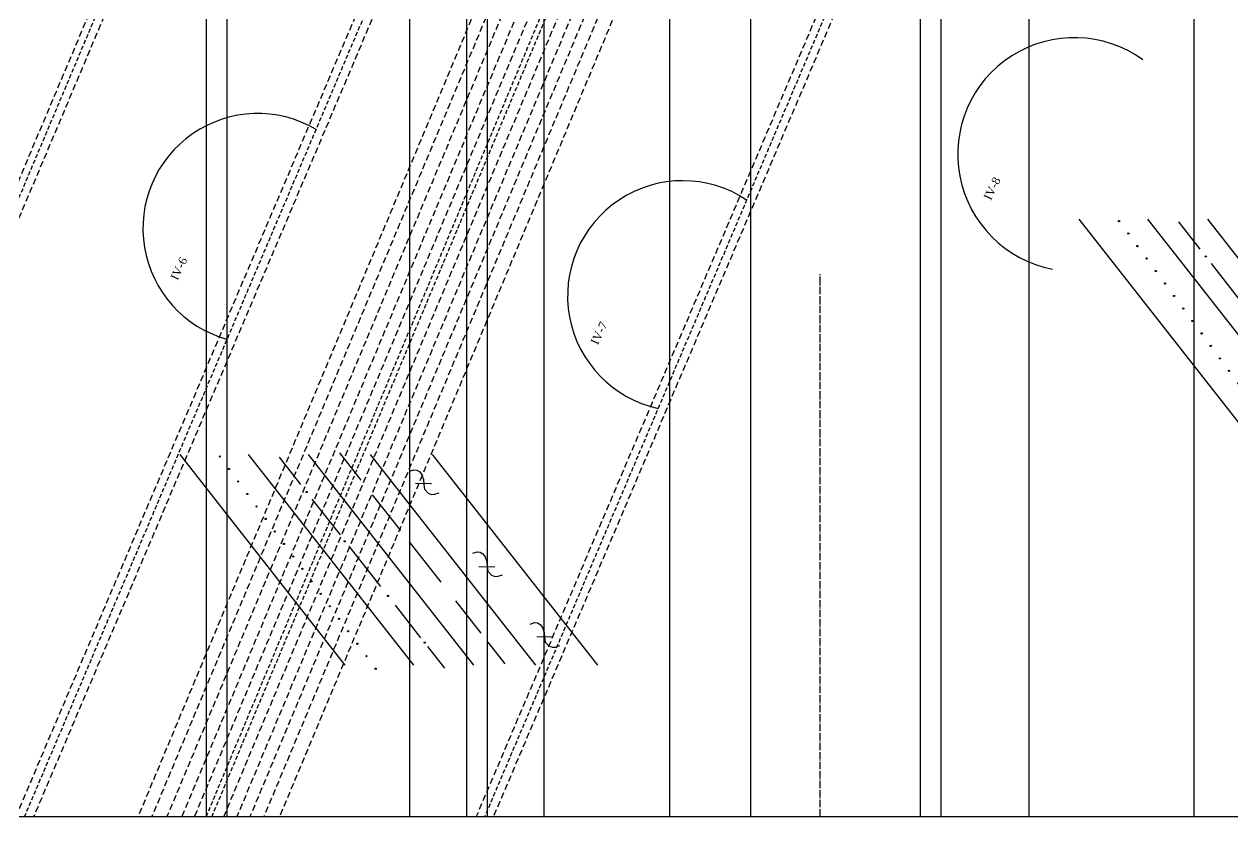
# Model space of a CAD drawing. Header units: inches. Extents: x 444671 to 463716, y 1783086 to 1794968.
# Drawn here: x 446886 to 447471, y 1787038 to 1787422 of the extents above; entities that cross this region are included whole.
import ezdxf

# ---------------------------------------------------------------- set-up
doc = ezdxf.new("R2010")
doc.units = ezdxf.units.IN
doc.header["$MEASUREMENT"] = 0
doc.linetypes.add('ACAD_ISO04W100', pattern=[30, 24, -3, 0, -3])
doc.linetypes.add('HIDDEN', pattern=[0.375, 0.25, -0.125])
for name, color, linetype in [('Dc', 10, 'Continuous'), ('Dchat', 33, 'Continuous'), ('Dong', 252, 'HIDDEN'), ('Khung_bang', 140, 'Continuous'), ('Text', 3, 'Continuous'), ('Thachhoc', 125, 'Continuous'), ('Tim', 1, 'ACAD_ISO04W100')]:
    doc.layers.add(name, color=color, linetype=linetype)
doc.layers.add('dgay', color=1, linetype='Continuous', lineweight=25)

# ---------------------------------------------------------------- blocks, each defined once
blk = doc.blocks.new('h2')
at = {"layer": 'Thachhoc'}
for points in [[(-26.21, 52.72), (-15.88, 39.54)], [(-103.57, 51.93), (-23.53, -50.15)], [(-70.36, 51.93), (9.68, -50.15)], [(-55.41, 50.6), (-45.08, 37.43)], [(-41.38, 51.93), (38.66, -50.15)], [(-11.31, 51.93), (68.73, -50.15)], [(18.76, 51.93), (98.8, -50.15)], [(7.73, 43.87), (9.88, 44.55), (11.24, 44.4), (12.66, 43.59), (13.75, 42.15), (14.46, 39.83), (14.64, 37.35), (15.06, 35.18), (16.79, 33.27), (18.4, 32.64), (20.03, 32.75), (22.14, 33.41)], [(10.67, 38.02), (18.38, 37.86)], [(-39.55, 30.37), (-25.9, 12.97)], [(-10.35, 32.49), (3.3, 15.09)], [(-21.68, 7.58), (-6.28, -12.06)], [(7.52, 9.7), (22.92, -9.94)], [(38.37, 4.16), (40.52, 4.84), (41.88, 4.69), (43.3, 3.88), (44.39, 2.44), (45.1, 0.12), (45.28, -2.36), (45.7, -4.53), (47.43, -6.44), (49.04, -7.06), (50.67, -6.96), (52.78, -6.3)], [(41.35, -2.25), (49.06, -2.41)], [(0.81, -21.1), (13.09, -36.76)], [(30.01, -18.98), (42.29, -34.64)], [(66.14, -30.16), (68.29, -29.49), (69.64, -29.64), (71.06, -30.44), (72.16, -31.89), (72.87, -34.21), (73.05, -36.68), (73.47, -38.86), (75.19, -40.76), (76.81, -41.39), (78.44, -41.29), (80.55, -40.62)], [(45.65, -38.92), (53.83, -49.36)], [(69.4, -36.2), (77.11, -36.36)], [(16.44, -41.04), (24.63, -51.48)]]:
    blk.add_lwpolyline(points, dxfattribs=at)
for centre in [(-84.14, 50.96), (-79.7, 44.92), (-75.26, 38.87), (-70.82, 32.83), (-42.13, 33.77), (-66.38, 26.78), (-61.94, 20.74), (-57.5, 14.69), (-53.06, 8.65), (-23.7, 9.9), (-48.62, 2.6), (-44.18, -3.44), (-39.74, -9.49), (-35.3, -15.53), (-2.71, -16.55), (-30.87, -21.58), (-26.43, -27.62), (-21.99, -33.66), (-17.55, -39.71), (15.09, -39.16), (-13.11, -45.75), (-8.67, -51.8)]:
    blk.add_circle(centre, 0.297, dxfattribs=at)

msp = doc.modelspace()

# ---------------------------------------------------------------- linework, layer by layer
at = {"layer": 'Dchat', "color": 14}
for centre, radius, start, end in [((447394.451, 1787359.0787), 56.5339, 54.1544907, 259.1976526), ((446998.879, 1787323.1816), 55.6768, 59.5851576, 254.4279386), ((447204.7395, 1787290.526), 55.8018, 56.3295304, 257.6189084)]:
    msp.add_arc(centre, radius, start, end, dxfattribs=at)
at = {"layer": 'dgay', "color": 8, "linetype": 'HIDDEN', "ltscale": 8}
for points in [[(447223.3217, 1787635.1635), (446973.8152, 1787038.3548)], [(447226.0382, 1787635.0715), (446976.5702, 1787038.3548)], [(447134.894, 1787625.3043), (446885.8278, 1787038.3548)], [(447134.894, 1787625.3043), (446885.8278, 1787038.3548)], [(447357.7936, 1787624.2962), (447108.7651, 1787038.3548)], [(446993.5247, 1787599.4693), (446756.5463, 1787038.3548)]]:
    msp.add_lwpolyline(points, dxfattribs=at)
at = {"layer": 'dgay', "color": 1, "linetype": 'HIDDEN', "ltscale": 12}
for points in [[(447189.0118, 1787631.95), (446940.8488, 1787038.3548)], [(447196.123, 1787632.9099), (446947.5587, 1787038.3548)], [(447203.8648, 1787633.9226), (446954.8771, 1787038.3548)], [(447211.453, 1787634.9152), (446962.0503, 1787038.3548)], [(447217.64, 1787635.0797), (446968.1685, 1787038.3548)], [(447231.6193, 1787634.5705), (446982.3608, 1787038.3548)], [(447237.7636, 1787634.0188), (446988.7357, 1787038.3548)], [(447243.8723, 1787633.4704), (446995.0737, 1787038.3548)], [(447250.2509, 1787632.6698), (447001.7869, 1787038.3548)], [(447257.3586, 1787631.446), (447009.4062, 1787038.3548)], [(447130.5344, 1787624.8757), (446881.6502, 1787038.3548)], [(447353.7263, 1787624.3451), (447104.677, 1787038.3548)], [(447362.5644, 1787625.5465), (447113.0044, 1787038.3548)], [(447131.4884, 1787606.6921), (446890.3201, 1787038.3548)], [(446990.1243, 1787600.0676), (446981.8205, 1787580.4058), (446752.8932, 1787038.3548)], [(446997.9847, 1787600.1551), (446760.7166, 1787038.3548)]]:
    msp.add_lwpolyline(points, dxfattribs=at)
at = {"layer": 'Dong', "linetype": 'ByBlock'}
for p, q in [((447452.4938, 1787038.3548), (447452.4938, 1787689.1985)), ((447372.4938, 1787038.3548), (447372.4938, 1787668.2393)), ((447072.4938, 1787038.3548), (447072.4938, 1787613.6248)), ((447198.5271, 1787038.2481), (447198.5271, 1787547.2481))]:
    msp.add_line(p, q, dxfattribs=at)
for points in [[(446973.8907, 1787565.219), (446973.8907, 1787038.3548)], [(447099.9483, 1787555.1344), (447099.9483, 1787038.3548)], [(447109.9483, 1787551.9769), (447109.9483, 1787038.3548)], [(447137.4938, 1787552.1144), (447137.4938, 1787038.3548)], [(447237.4938, 1787544.7032), (447237.4938, 1787038.3548)], [(447319.7795, 1787546.6418), (447319.7795, 1787038.3548)], [(446983.8907, 1787540.5442), (446983.8907, 1787038.3548)], [(447329.7795, 1787522.758), (447329.7795, 1787038.3548)]]:
    msp.add_lwpolyline(points, dxfattribs=at)
at = {"layer": 'Khung_bang', "linetype": 'ByBlock'}
msp.add_lwpolyline([(446139.7357, 1787038.3548), (458289.9137, 1787038.3548)], dxfattribs=at)
at = {"layer": 'Text', "color": 3}
msp.add_lwpolyline([(447452.4938, 1787038.3548), (447452.4938, 1787689.1985)], dxfattribs=at)
at = {"layer": 'Tim', "ltscale": 0.15}
msp.add_lwpolyline([(447271.2718, 1787038.3548), (447271.2718, 1787300.9904)], dxfattribs=at)

# ---------------------------------------------------------------- block references
at = {"layer": 'Dc', "linetype": 'ByBlock'}
for p in [(447500.2141, 1787275.7988), (447064.6378, 1787161.772)]:
    msp.add_blockref('h2', p, dxfattribs=at)

# ---------------------------------------------------------------- texts
at = {"layer": 'Dc', "color": 0, "lineweight": 13, "char_height": 4, "width": 99.811402, "attachment_point": 1, "rotation": 64.5030766}
for s, insert in [('{\\f.VnTime|b0|i0|c0|p34;IV-8}', (447350.3513, 1787338.2649)), ('{\\f.VnTime|b0|i0|c0|p34;IV-6}', (446956.3837, 1787299.4682)), ('{\\f.VnTime|b0|i0|c0|p34;IV-7}', (447159.921, 1787268.2095))]:
    msp.add_mtext(s, dxfattribs=dict(at, insert=insert))

doc.saveas('drawing.dxf')
